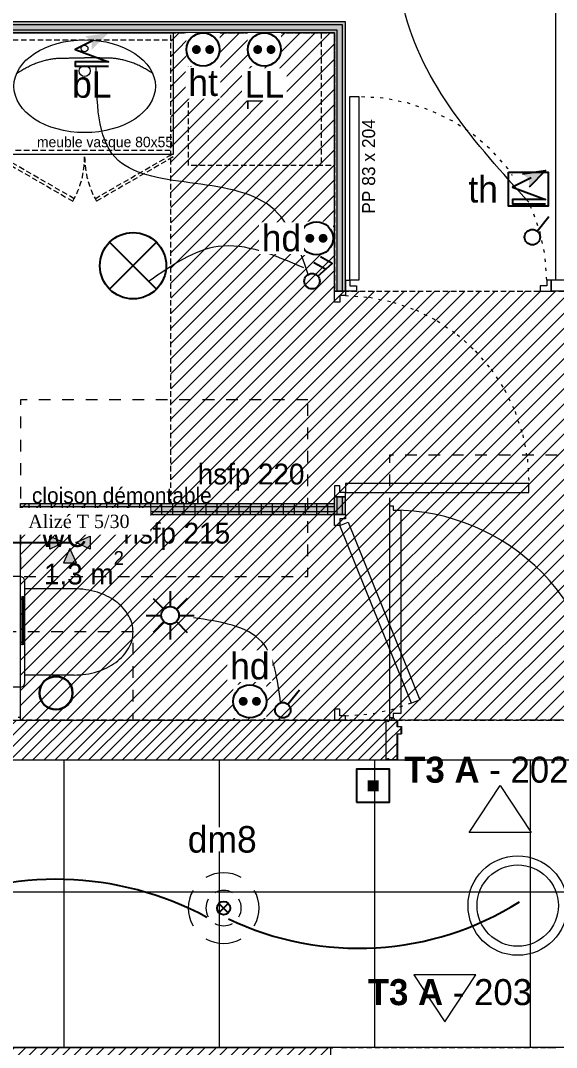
# Model space of a CAD drawing. Header units: centimetres. Extents: x 2738 to 7810, y 2495 to 5758.
# Drawn here: x 5291 to 5533.5, y 4152.4 to 4616.8 of the extents above; entities that cross this region are included whole.
import ezdxf

# ---------------------------------------------------------------- set-up
doc = ezdxf.new("R2010")
doc.units = ezdxf.units.CM
doc.header["$LTSCALE"] = 12.7
for name, pattern in [('Style de ligne -1', [0.83328, 0.41656, -0.41672]), ('Style de ligne -12', [0.328084, 0.109361, -0.218723]), ('Style de ligne -13', [0.295276, 0.19685, -0.098425]), ('Style de ligne -18', [0.328084, 0.109361, -0.218723]), ('VW-01', [0.83312, 0.41656, -0.41656])]:
    doc.linetypes.add(name, pattern=pattern)
for name, color, linetype, lineweight in [('B amÈnagement intÈrieur', 7, 'Continuous', 5), ('B aménagement intérieur', 7, 'Continuous', 5), ('B BATI-équipement-sanitaires', 7, 'Continuous', 5), ('B Faux plafonds', 7, 'Continuous', 5), ('B Faux plafonds-1', 7, 'Continuous', 5), ('B GÈnÈral', 7, 'Continuous', 5), ('B Général', 7, 'Continuous', 5), ('C ANNOTATIONS-prestations', 7, 'Continuous', 5), ('C ANNOTATIONS-prestations-1', 7, 'Continuous', 5), ('C ANNOTATIONS-texte', 7, 'Continuous', 5), ('C ANNOTATIONS-texte surfaces', 7, 'Continuous', 5), ('F REMPLISSAGE-vert clair', 7, 'Continuous', 13), ('F REMPLISSAGE-vert clair-1', 7, 'Continuous', 5), ('F REMPLISSAGE-vert foncÈ', 7, 'Continuous', 5), ('F REMPLISSAGE-vert foncé', 7, 'Continuous', 13), ('F REMPLISSAGE-vert hachurÈ', 7, 'Continuous', 5), ('F REMPLISSAGE-vert hachuré', 7, 'Continuous', 13), ('prlm-ELEC-CFA', 1, 'Continuous', 25), ('prlm-ELEC-CFO', 1, 'Continuous', 25)]:
    doc.layers.add(name, color=color, linetype=linetype, lineweight=lineweight)
doc.layers.add('prlm-VMC', color=93, linetype='Continuous')
doc.styles.add('Eurostile', font='')
doc.styles.add('Eurostile (bold)', font='')
doc.styles.add('prlm-elec-cfa', font='comic.ttf', dxfattribs={"height": 12})
doc.styles.add('prlm-elec-cfo', font='comic.ttf', dxfattribs={"height": 12})
doc.styles.add('prlm-vmc', font='pala.ttf', dxfattribs={"height": 14})
doc.styles.get('Eurostile').set_extended_font_data('Eurostile')
doc.styles.get('Eurostile (bold)').set_extended_font_data('Eurostile', bold=True)
pattern_1 = [(45, (0, 0), (2.4253472, -2.6458333), [])]
pattern_2 = [(90, (1e-16, -1.6667), (5, -5e-14), [])]

# ---------------------------------------------------------------- blocks, each defined once
blk = doc.blocks.new('G 100_80')
at = {"layer": 'B Général', "color": 7, "linetype": 'Continuous', "lineweight": 5}
for p, q in [((48.52, 43.75), (48.52, -43.75)), ((49.35, 10.75), (48.52, 10.75)), ((48.52, 9.75), (49.23, 9.75)), ((49.23, 9.75), (49.23, -9.75)), ((49.43, 9.75), (49.23, 9.75)), ((49.8, 10.75), (49.35, 10.75)), ((49.43, -9.75), (49.43, 9.75)), ((50, 10.55), (49.55, 10.55)), ((50, 10.55), (50, 7.06)), ((50.2, 7.65), (50, 7.65)), ((50, -5.76), (50, 5.76)), ((50, 5.74), (50.13, 5.74)), ((50.13, 1.42), (50.13, 5.74)), ((50.5, 7.35), (50.5, 7.35)), ((50.5, 7.35), (50.5, 1.42)), ((50.13, 1.42), (50, 1.42)), ((50, 1.31), (50.13, 1.31)), ((50.5, 1.42), (50.13, 1.42)), ((50.13, -5.74), (50.13, 1.31)), ((50.13, 1.31), (50.5, 1.31)), ((50.5, 1.31), (50.5, -7.35)), ((50, -5.74), (50.13, -5.74)), ((50, -7.04), (50, -10.55)), ((50.2, -7.65), (50, -7.65)), ((50.5, -7.35), (50.5, -7.35)), ((49.23, -9.75), (48.52, -9.75)), ((48.52, -10.75), (49.35, -10.75)), ((49.23, -9.75), (49.43, -9.75)), ((49.8, -10.75), (49.35, -10.75)), ((50, -10.55), (49.55, -10.55))]:
    blk.add_line(p, q, dxfattribs=at)
at = {"layer": 'B Général', "color": 7, "linetype": 'Continuous', "lineweight": 5, "flags": 128}
blk.add_lwpolyline([(9.5, -45), (9.5, 45), (48.52, 45), (48.52, -45)], close=True, dxfattribs=at)
for points in [[(49.23, 9.75, -0.052931), (49.24, 10.26, -0.052931), (49.35, 10.75)], [(49.8, 10.75, -0.198912), (49.94, 10.69, -0.198912), (50, 10.55)], [(50, 6.95, -0.015616), (50.09, 7.31, -0.015616), (50.2, 7.65)], [(50.13, 5.74, -0.052763), (50.23, 6.56, -0.052763), (50.5, 7.35)], [(50.2, 7.65, -0.198912), (50.41, 7.56, -0.198912), (50.5, 7.35)], [(50, -7.05), (50, -7.05, -0.000336), (50, -5.77), (50, -5.76)], [(50.2, -7.65, -0.015662), (50.09, -7.31, -0.015662), (50, -6.95)], [(50.5, -7.35, -0.052495), (50.23, -6.56, -0.052495), (50.13, -5.74)], [(50.5, -7.35, -0.198912), (50.41, -7.56, -0.198912), (50.2, -7.65)], [(49.35, -10.75, -0.057305), (49.23, -10.26, -0.057305), (49.23, -9.75)], [(50, -10.55, -0.198912), (49.94, -10.69, -0.198912), (49.8, -10.75)]]:
    blk.add_lwpolyline(points, format="xyb", dxfattribs=at)
blk.add_lwpolyline([(50, 5.76), (50, 7.07), (50, 7.07)], dxfattribs=at)
at = {"layer": 'B Général', "color": 7, "linetype": 'Continuous', "lineweight": 5}
for points, knots in [([(49.35, 10.75), (49.35, 10.75), (49.38, 10.75), (49.43, 10.74), (49.46, 10.72), (49.49, 10.7), (49.51, 10.67), (49.53, 10.65), (49.54, 10.62), (49.55, 10.58), (49.55, 10.55), (49.55, 10.55), (49.55, 10.55)], [0, 0, 0, 1, 2, 3, 4, 5, 6, 7, 8, 9, 9, 10, 10, 10]), ([(49.43, 9.75), (49.43, 10.04), (49.48, 10.41), (49.52, 10.52), (49.54, 10.55), (49.55, 10.55), (49.55, 10.55), (49.55, 10.55)], [0, 0, 0, 1, 2, 3, 4, 4, 5, 5, 5]), ([(49.55, -10.55), (49.55, -10.55), (49.55, -10.58), (49.54, -10.63), (49.52, -10.66), (49.5, -10.69), (49.48, -10.71), (49.45, -10.73), (49.42, -10.74), (49.38, -10.75), (49.36, -10.75), (49.35, -10.75), (49.35, -10.75)], [0, 0, 0, 1, 2, 3, 4, 5, 6, 7, 8, 9, 9, 10, 10, 10]), ([(49.55, -10.55), (49.52, -10.53), (49.48, -10.42), (49.42, -10.05), (49.43, -9.75), (49.43, -9.75), (49.43, -9.75)], [0, 0, 0, 1, 2, 3, 3, 4, 4, 4])]:
    blk.add_open_spline(points, degree=2, knots=knots, dxfattribs=at)
at = {"layer": 'C ANNOTATIONS-prestations'}
for p, q in [((48.52, 43.75), (47.42, 43.75)), ((48.52, -43.75), (47.42, -43.75))]:
    blk.add_line(p, q, dxfattribs=at)
blk = doc.blocks.new('xi.lumD')
at = {"layer": 'prlm-ELEC-CFO', "color": 0, "linetype": 'ByBlock', "lineweight": 13}
for radius in [22.49, 18.39]:
    blk.add_circle((0, 0), radius, dxfattribs=at)
blk = doc.blocks.new('xi.dm8')
at = {"layer": 'prlm-ELEC-CFO', "color": 0}
for points in [[(-2.12, 2.12), (2.12, -2.12)], [(2.12, 2.12), (-2.12, -2.12)]]:
    blk.add_lwpolyline(points, dxfattribs=at)
blk.add_circle((0, 0), 3, dxfattribs=at)
at = {"layer": 'prlm-ELEC-CFO', "color": 0, "lineweight": 13}
for radius, start, end in [(16, 60, 120), (16, 150, 210), (8, 60, 120), (16, 330, 30), (8, 150, 210), (8, 330, 30), (8, 240, 300), (16, 240, 300)]:
    blk.add_arc((0, 0), radius, start, end, dxfattribs=at)
blk = doc.blocks.new('xi.TH')
at = {"color": 0, "lineweight": 5}
blk.add_wipeout([(-7.5, -7.5), (7.5, -7.5), (7.5, 7.5), (-7.5, 7.5)], dxfattribs=at).dxf.layer = 'prlm-ELEC-CFA'
at = {"layer": 'prlm-ELEC-CFA', "lineweight": 5}
blk.add_hatch(color=0, dxfattribs=at).paths.add_polyline_path([(-3, 6), (-0.1, 3.7), (0, 0), (7.5, 7.5)])
at = {"layer": 'prlm-ELEC-CFA', "color": 0}
for points in [[(-3, 6), (7.5, 7.5), (0, 0)], [(0.95, 4.23), (-7.5, 0), (7.5, -5.5), (-7.5, -5.5), (-7.5, -7.5), (7.5, -7.5)]]:
    blk.add_lwpolyline(points, dxfattribs=at)
blk = doc.blocks.new('Lave Linge')
at = {"layer": 'B Général', "color": 7, "linetype": 'Style de ligne -13', "lineweight": 5, "flags": 128}
blk.add_lwpolyline([(-29.47, 30), (-29.47, 36), (30.53, 36), (30.53, 30)], dxfattribs=at)
blk.add_lwpolyline([(-29.47, 30), (30.53, 30), (30.53, -30), (-29.47, -30)], close=True, dxfattribs=at)
at = {"layer": 'B Général', "color": 7, "insert": (0, 0), "char_height": 7.059, "attachment_point": 5, "line_spacing_factor": 0.894142, "style": 'Eurostile'}
blk.add_mtext('LL', dxfattribs=at)
blk = doc.blocks.new('PP 80')
at = {"layer": 'B Général', "flags": 128}
blk.add_lwpolyline([(-43, 2.5), (-43, 85.5), (-39, 85.5), (-39, 2.5)], close=True, dxfattribs=at)
at = {"layer": 'B Général', "linetype": 'Style de ligne -18', "lineweight": 5, "flags": 128}
blk.add_lwpolyline([(46, 2.5), (45.27, 13.33), (43.1, 23.98), (39.53, 34.26), (34.61, 44), (28.44, 53.03), (21.1, 61.19), (12.74, 68.35), (3.5, 74.38), (-6.47, 79.18), (-17, 82.67), (-27.91, 84.79), (-39, 85.5)], dxfattribs=at)
at = {"layer": 'B Général', "color": 7, "linetype": 'Continuous', "lineweight": 5, "flags": 128}
for points in [[(-45, 2.5), (-43, 2.5), (-43, 0), (-40, 0), (-40, -2.5), (-45, -2.5)], [(48, 2.5), (46, 2.5), (46, 0), (43, 0), (43, -2.5), (48, -2.5), (48, -2.5), (48, -2.5), (48, 1.79), (48, 1.79)]]:
    blk.add_lwpolyline(points, close=True, dxfattribs=at)
at = {"layer": 'C ANNOTATIONS-prestations', "insert": (-37.5, 32.5), "char_height": 5.8825, "attachment_point": 1, "rotation": 90, "line_spacing_factor": 0.894142, "style": 'Eurostile'}
blk.add_mtext('PP 83 x 204', dxfattribs=at)
blk = doc.blocks.new('Groupe-2-1')
at = {"layer": 'B Général', "color": 7, "linetype": 'Continuous', "lineweight": 5}
for centre, major_axis, ratio in [((0, -24.07), (32, 0), 0.65625), ((0, -6.97), (1.5, 0), 1), ((0, -17.15), (2.5, 0), 1)]:
    blk.add_ellipse(centre, major_axis=major_axis, ratio=ratio, dxfattribs=at)
for points in [[(-30.82, -18.37), (-20.7, -11.37), (-9.74, -11.32), (-4.71, -11.3), (0, -11.3)], [(30.82, -18.37), (20.7, -11.37), (9.74, -11.32), (4.71, -11.3), (0, -11.3)]]:
    blk.add_open_spline(points, degree=2, knots=[0, 0, 0, 1, 1, 2, 2, 2], dxfattribs=at)
blk.add_open_spline([(-30.45, -17.59), (-30.5, -17.61), (-30.55, -17.64)], degree=2, dxfattribs=at)
blk = doc.blocks.new('meuble vasque 80x60')
at = {"layer": 'B BATI-équipement-sanitaires', "color": 7, "linetype": 'Style de ligne -13', "lineweight": 5, "flags": 128}
for points in [[(-40, -3.07), (40, -3.07), (40, -53.07), (-40, -53.07)], [(-40, -56.07), (-5.36, -76.07), (-4.71, -74.94), (-39.35, -54.94)], [(40, -56.07), (5.36, -76.07), (4.71, -74.94), (39.35, -54.94)]]:
    blk.add_lwpolyline(points, close=True, dxfattribs=at)
at = {"layer": 'B BATI-équipement-sanitaires', "color": 7, "linetype": 'Style de ligne -13', "lineweight": 5}
for centre, start, end in [((-40, -56.07), 330, 0), ((40, -56.07), 180, 210)]:
    blk.add_arc(centre, 40, start, end, dxfattribs=at)
at = {"layer": 'B Général', "lineweight": 5, "flags": 128}
blk.add_lwpolyline([(-40, 0), (40, 0), (40, -55), (-40, -55)], close=True, dxfattribs=at)
at = {"layer": 'B Général', "color": 7}
blk.add_blockref('Groupe-2-1', (0, 0), dxfattribs=at)
at = {"layer": 'C ANNOTATIONS-prestations', "insert": (40, -53.07), "char_height": 4.706, "width": 80, "attachment_point": 9, "line_spacing_factor": 0.894142, "style": 'Eurostile'}
blk.add_mtext('meuble vasque 80x55', dxfattribs=at)
blk = doc.blocks.new('200_wc-2')
at = {"layer": 'B Général', "color": 7, "linetype": 'Continuous', "lineweight": 5}
for p, q in [((-25, -20.1), (-25, 0)), ((-24.9, 0.1), (24.9, 0.1)), ((25, -20.1), (25, 0)), ((-19.5, -44.2), (-19.5, -21.9)), ((19.5, -44.2), (19.5, -21.9))]:
    blk.add_line(p, q, dxfattribs=at)
at = {"layer": 'B Général', "color": 7, "linetype": 'Continuous', "lineweight": 5, "flags": 128}
blk.add_lwpolyline([(-25, -20.1), (-24.9, -20.6), (-24.75, -20.9), (-24.55, -21.2), (-24.3, -21.45), (-23.9, -21.7), (-23.4, -21.85), (-23.15, -21.9), (23.25, -21.9), (23.55, -21.85), (23.9, -21.7), (24.2, -21.5), (24.45, -21.3), (24.65, -21.05), (24.8, -20.75), (24.9, -20.5), (24.95, -20.3), (25, -20.1)], dxfattribs=at)
for points in [[(-19.5, -44.2), (-19.5, -44.2, 0.036537), (-19.11, -49.53, 0.035337), (-17.94, -54.75), (-17.94, -54.75, 0.041299), (-16.22, -59.09), (-16.22, -59.09), (-16.22, -59.1, 0.041783), (-13.79, -63.08, 0.053503), (-10.77, -66.4), (-10.77, -66.4, 0.054816), (-7.12, -69.02), (-7.12, -69.02, 0.063755), (-3.68, -70.42), (-3.68, -70.42, 0.064897), (0, -70.9)], [(0, -70.9, 0.064897), (3.68, -70.42), (3.68, -70.42, 0.063726), (7.12, -69.02), (7.12, -69.02, 0.054816), (10.77, -66.4), (10.77, -66.4, 0.053503), (13.79, -63.08, 0.041783), (16.22, -59.1), (16.22, -59.09), (16.22, -59.09, 0.041299), (17.94, -54.75), (17.94, -54.75, 0.035337), (19.11, -49.53, 0.036556), (19.5, -44.2)]]:
    blk.add_lwpolyline(points, format="xyb", dxfattribs=at)
at = {"layer": 'B Général', "color": 7, "linetype": 'Continuous', "lineweight": 5}
for centre, start, end in [((-24.9, 0), 90, 180), ((24.9, 0), 0, 90)]:
    blk.add_arc(centre, 0.1, start, end, dxfattribs=at)
blk = doc.blocks.new('Groupe-5-1')
at = {"layer": 'B Général', "color": 154, "linetype": 'Style de ligne -1', "true_color": 0x0053a6, "flags": 128}
blk.add_lwpolyline([(-35.4, 7.6), (35.6, 7.6), (35.6, -32.4), (-35.4, -32.4)], close=True, dxfattribs=at)
at = {"layer": 'B Général', "xscale": -1, "rotation": 270}
blk.add_blockref('200_wc-2', (35.5, 7.5), dxfattribs=at)
blk = doc.blocks.new('WC-plan-PMR')
at = {"layer": 'B Général', "color": 154, "linetype": 'Style de ligne -1', "true_color": 0x0053a6, "flags": 128}
blk.add_lwpolyline([(-114.5, 112.5), (15.5, 112.5), (15.5, 32.5), (-114.5, 32.5)], close=True, dxfattribs=at)
at = {"layer": 'B Général', "color": 7}
blk.add_blockref('Groupe-5-1', (0, 0), dxfattribs=at)
blk = doc.blocks.new('xi.SA')
at = {"layer": 'prlm-ELEC-CFO', "color": 0}
blk.add_lwpolyline([(0.2, -1.28), (5.5, 5.28)], dxfattribs=at)
blk.add_circle((-2, -4), 3.5, dxfattribs=at)
blk = doc.blocks.new('xi.SPOT')
at = {"color": 0, "lineweight": 5}
blk.add_wipeout([(-4, 0), (-2.83, -2.83), (0, -4), (2.83, -2.83), (4, 0), (2.83, 2.83), (0, 4), (-2.83, 2.83)], dxfattribs=at).dxf.layer = 'prlm-ELEC-CFO'
at = {"layer": 'prlm-ELEC-CFO', "color": 0, "linetype": 'ByBlock', "lineweight": -2, "flags": 128}
for points in [[(0, 10.88), (0, 4)], [(-7.69, 7.69), (-2.83, 2.83)], [(7.69, 7.69), (2.83, 2.83)], [(-10.88, 0), (-4, 0)], [(4, 0), (10.88, 0)], [(-2.83, -2.83), (-7.69, -7.69)], [(0, -4), (0, -10.88)], [(2.83, -2.83), (7.69, -7.69)]]:
    blk.add_lwpolyline(points, dxfattribs=at)
at = {"layer": 'prlm-ELEC-CFO', "color": 0, "linetype": 'ByBlock', "lineweight": -2}
blk.add_circle((0, 0), 4, dxfattribs=at)
blk = doc.blocks.new('xi.BSO')
at = {"layer": 'prlm-ELEC-CFO', "lineweight": 5}
blk.add_hatch(color=0, dxfattribs=at).paths.add_polyline_path([(-2.5, -2.5), (2.5, -2.5), (2.5, 2.5), (-2.5, 2.5)])
at = {"layer": 'prlm-ELEC-CFO', "color": 0, "flags": 128}
blk.add_lwpolyline([(-7.5, -7.5), (7.5, -7.5), (7.5, 7.5), (-7.5, 7.5)], close=True, dxfattribs=at)
blk = doc.blocks.new('xi.BL')
at = {"color": 0, "lineweight": 5}
blk.add_wipeout([(-7.5, -7.5), (7.5, -7.5), (7.5, 7.5), (-7.5, 7.5)], dxfattribs=at).dxf.layer = 'prlm-ELEC-CFO'
at = {"layer": 'prlm-ELEC-CFO', "lineweight": 5}
blk.add_hatch(color=0, dxfattribs=at).paths.add_polyline_path([(-3, 6), (-0.1, 3.7), (0, 0), (7.5, 7.5)])
at = {"layer": 'prlm-ELEC-CFO', "color": 0}
blk.add_lwpolyline([(0.95, 4.23), (-7.5, 0), (7.5, -5.5), (-7.5, -5.5), (-7.5, -7.5), (7.5, -7.5)], dxfattribs=at)
blk = doc.blocks.new('xi.DA')
at = {"layer": 'prlm-ELEC-CFO', "color": 0}
for points in [[(0.61, -1.67), (7.04, 4.05), (1.81, 7.01)], [(4.05, 1.39), (-1.17, 4.34)]]:
    blk.add_lwpolyline(points, dxfattribs=at)
blk.add_circle((-2, -4), 3.5, dxfattribs=at)
blk = doc.blocks.new('xi.PCHD')
at = {"color": 0, "lineweight": 5}
blk.add_wipeout([(-7.5, -7.5), (7.5, -7.5), (7.5, 7.5), (-7.5, 7.5)], dxfattribs=at).dxf.layer = 'prlm-ELEC-CFO'
at = {"layer": 'prlm-ELEC-CFO', "color": 0, "linetype": 'ByBlock', "lineweight": 5, "const_width": 2}
for points in [[(-4, 0, 1), (-2, 0, 1)], [(2, 0, 1), (4, 0, 1)]]:
    blk.add_lwpolyline(points, format="xyb", close=True, dxfattribs=at)
at = {"layer": 'prlm-ELEC-CFO', "color": 0, "linetype": 'ByBlock', "lineweight": -2}
blk.add_circle((0, 0), 7.5, dxfattribs=at)
blk = doc.blocks.new('xi.PCHT')
at = {"color": 0, "lineweight": 5}
blk.add_wipeout([(-7.5, -7.5), (7.5, -7.5), (7.5, 7.5), (-7.5, 7.5)], dxfattribs=at).dxf.layer = 'prlm-ELEC-CFO'
at = {"layer": 'prlm-ELEC-CFO', "color": 0, "linetype": 'ByBlock', "lineweight": 5, "const_width": 2}
for points in [[(-4, 0, 1), (-2, 0, 1)], [(2, 0, 1), (4, 0, 1)]]:
    blk.add_lwpolyline(points, format="xyb", close=True, dxfattribs=at)
at = {"layer": 'prlm-ELEC-CFO', "color": 0, "linetype": 'ByBlock', "lineweight": -2}
blk.add_circle((0, 0), 7.5, dxfattribs=at)
blk = doc.blocks.new('xi.LL')
at = {"color": 0, "lineweight": 5}
blk.add_wipeout([(-7.5, -7.5), (7.5, -7.5), (7.5, 7.5), (-7.5, 7.5)], dxfattribs=at).dxf.layer = 'prlm-ELEC-CFO'
at = {"layer": 'prlm-ELEC-CFO', "color": 0, "linetype": 'ByBlock', "lineweight": 5, "const_width": 2}
for points in [[(-4, 0, 1), (-2, 0, 1)], [(2, 0, 1), (4, 0, 1)]]:
    blk.add_lwpolyline(points, format="xyb", close=True, dxfattribs=at)
at = {"layer": 'prlm-ELEC-CFO', "color": 0, "linetype": 'ByBlock', "lineweight": -2}
blk.add_circle((0, 0), 7.5, dxfattribs=at)
blk = doc.blocks.new('xi.PTCE')
at = {"layer": 'prlm-ELEC-CFO', "color": 0}
for points in [[(-10.61, 10.61), (10.61, -10.61)], [(10.61, 10.61), (-10.61, -10.61)]]:
    blk.add_lwpolyline(points, dxfattribs=at)
at = {"layer": 'prlm-ELEC-CFO', "color": 0, "linetype": 'ByBlock'}
blk.add_circle((0, 0), 15, dxfattribs=at)
blk = doc.blocks.new('xi.bep')
at = {"layer": 'prlm-VMC', "linetype": 'ByBlock', "lineweight": 5}
h = blk.add_hatch(color=0, dxfattribs=at)
h.paths.add_polyline_path([(0, 2.74), (2.92, 9.1), (-2.92, 9.1)])
h.paths.add_polyline_path([(9.1, -2.92), (9.1, 2.92), (2.74, 0)])
h.paths.add_polyline_path([(2.92, -9.1), (0, -2.74), (-2.92, -9.1)])
h.paths.add_polyline_path([(-9.1, -2.92), (-2.74, 0), (-9.1, 2.92)])
at = {"layer": 'prlm-VMC', "color": 0, "linetype": 'ByBlock', "lineweight": 5, "flags": 128}
for points in [[(2.92, 9.1), (-2.92, 9.1), (0, 2.74)], [(-9.1, -2.92), (-9.1, 2.92), (-2.74, 0)], [(9.1, 2.92), (9.1, -2.92), (2.74, 0)], [(-2.92, -9.1), (2.92, -9.1), (0, -2.74)]]:
    blk.add_lwpolyline(points, close=True, dxfattribs=at)

msp = doc.modelspace()

# ---------------------------------------------------------------- hatches: boundary and pattern name
at = {"layer": 'B GÈnÈral', "linetype": 'Continuous', "lineweight": 5}
h = msp.add_hatch(dxfattribs=at)
h.set_pattern_fill('50_BETON', style=0, pattern_type=2)
h.set_pattern_definition(pattern_1)
h.paths.add_polyline_path([(5150.04, 4300.39), (5150.04, 4282.39), (5456.45, 4282.39), (5456.45, 4300.39)])
h = msp.add_hatch(dxfattribs=at)
h.set_pattern_fill('50_BETON', style=0, pattern_type=2)
h.set_pattern_definition(pattern_1)
edge = h.paths.add_edge_path()
edge.add_line((5456.45, 4282.44), (5457.12, 4283.02))
edge.add_line((5457.12, 4283.02), (5457.13, 4283.02))
edge.add_arc((5457.26, 4282.87), 0.2, 48.9909, 131.0091, ccw=False)
edge.add_line((5457.39, 4283.02), (5457.4, 4283.02))
edge.add_line((5457.4, 4283.02), (5457.95, 4282.53))
edge.add_line((5457.95, 4282.53), (5457.95, 4282.53))
edge.add_arc((5457.99, 4282.57), 0.05, 228.9909, 270)
edge.add_line((5457.99, 4282.52), (5457.99, 4282.52))
edge.add_line((5457.99, 4282.52), (5461.35, 4282.52))
edge.add_line((5461.35, 4282.52), (5461.36, 4282.52))
edge.add_arc((5461.36, 4282.56), 0.0435, 270, 360)
edge.add_line((5461.4, 4282.56), (5461.4, 4294.08))
edge.add_arc((5461.57, 4294.08), 0.174, 90, 180, ccw=False)
edge.add_line((5461.57, 4294.26), (5461.6, 4294.26))
edge.add_line((5461.6, 4294.26), (5463.15, 4294.26))
edge.add_line((5463.15, 4294.26), (5463.16, 4294.26))
edge.add_arc((5463.16, 4294.3), 0.0435, 270, 360)
edge.add_line((5463.2, 4294.3), (5463.2, 4297.35))
edge.add_arc((5463.16, 4297.35), 0.0435, 0, 90)
edge.add_line((5463.16, 4297.39), (5463.15, 4297.39))
edge.add_line((5463.15, 4297.39), (5461.6, 4297.39))
edge.add_line((5461.6, 4297.39), (5461.57, 4297.39))
edge.add_arc((5461.57, 4297.56), 0.174, 180, 270, ccw=False)
edge.add_line((5461.4, 4297.56), (5461.4, 4300.21))
edge.add_arc((5461.36, 4300.21), 0.0435, 0, 90)
edge.add_line((5461.36, 4300.26), (5461.35, 4300.26))
edge.add_line((5461.35, 4300.26), (5457.99, 4300.26))
edge.add_line((5457.99, 4300.26), (5457.99, 4300.26))
edge.add_arc((5457.99, 4300.21), 0.05, 90, 131.0091)
edge.add_line((5457.95, 4300.25), (5457.95, 4300.25))
edge.add_line((5457.95, 4300.25), (5457.4, 4299.76))
edge.add_line((5457.4, 4299.76), (5457.39, 4299.75))
edge.add_arc((5457.26, 4299.9), 0.2, 233.0967, 311.0091, ccw=False)
edge.add_line((5457.14, 4299.74), (5457.13, 4299.75))
edge.add_line((5457.13, 4299.75), (5456.62, 4300.2))
edge.add_line((5456.62, 4300.2), (5456.61, 4300.2))
edge.add_line((5456.61, 4300.2), (5456.45, 4300.34))
edge.add_line((5456.45, 4300.34), (5456.45, 4282.44))
h = msp.add_hatch(dxfattribs=at)
h.set_pattern_fill('50_BETON', style=0, pattern_type=2)
h.set_pattern_definition(pattern_1)
h.paths.add_polyline_path([(5431.35, 4152.39), (4337.44, 4152.39), (4355.44, 4134.39), (5431.35, 4134.39)])
at = {"layer": 'F REMPLISSAGE-vert hachurÈ', "linetype": 'Continuous', "lineweight": 0, "true_color": 0x99aa00}
for points in [[(5291.04, 4398.39), (5291.04, 4397.09), (5433.04, 4397.09), (5433.04, 4398.39)], [(5291.04, 4397.09), (5291.04, 4394.69), (5433.04, 4394.69), (5433.04, 4397.09)], [(5291.04, 4394.69), (5291.04, 4393.39), (5433.04, 4393.39), (5433.04, 4394.69)]]:
    msp.add_hatch(color=54, dxfattribs=at).paths.add_polyline_path(points)
at = {"layer": 'F REMPLISSAGE-vert hachurÈ', "linetype": 'Continuous', "lineweight": 5, "true_color": 0x004400}
h = msp.add_hatch(dxfattribs=at)
h.set_pattern_fill('90-0_5 HYDROFUGE_0_5', color=98, style=0, pattern_type=2)
h.set_pattern_definition(pattern_2)
h.paths.add_polyline_path([(5291.04, 4398.39), (5291.04, 4397.09), (5433.04, 4397.09), (5433.04, 4398.39)])
h = msp.add_hatch(dxfattribs=at)
h.set_pattern_fill('90-0_5 HYDROFUGE_0_5', color=98, style=0, pattern_type=2)
h.set_pattern_definition(pattern_2)
h.paths.add_polyline_path([(5291.04, 4397.09), (5291.04, 4394.69), (5433.04, 4394.69), (5433.04, 4397.09)])
h = msp.add_hatch(dxfattribs=at)
h.set_pattern_fill('90-0_5 HYDROFUGE_0_5', color=98, style=0, pattern_type=2)
h.set_pattern_definition(pattern_2)
h.paths.add_polyline_path([(5291.04, 4394.69), (5291.04, 4393.39), (5433.04, 4393.39), (5433.04, 4394.69)])

# ---------------------------------------------------------------- linework, layer by layer
at = {"layer": 'B aménagement intérieur', "color": 7, "linetype": 'Continuous', "lineweight": 13}
msp.add_line((5533.04, 4883.39), (5533.04, 4499.39), dxfattribs=at)
at = {"layer": 'B aménagement intérieur', "color": 7, "linetype": 'Continuous', "lineweight": 5}
msp.add_line((5533.04, 4883.39), (5533.04, 4499.39), dxfattribs=at)
at = {"layer": 'B aménagement intérieur', "color": 98, "linetype": 'Continuous', "lineweight": 13, "true_color": 0x004400}
for p, q in [((5438.04, 4616.17), (5203.04, 4616.17)), ((5291.04, 4398.39), (5433.04, 4398.39)), ((5291.04, 4393.39), (5291.04, 4398.39)), ((5433.04, 4393.39), (5433.04, 4398.39)), ((5291.04, 4393.39), (5433.04, 4393.39))]:
    msp.add_line(p, q, dxfattribs=at)
at = {"layer": 'B aménagement intérieur', "color": 154, "linetype": 'VW-01', "lineweight": 5, "true_color": 0x0053a6, "flags": 128}
msp.add_lwpolyline([(5458.04, 4300.39), (5458.04, 4420.39), (5678.04, 4420.39), (5678.04, 4300.39)], close=True, dxfattribs=at)
at = {"layer": 'B GÈnÈral', "color": 9, "linetype": 'Continuous', "true_color": 0xc0dcc0}
for points in [[(5438.04, 4494.39), (5433.04, 4494.39), (5438.04, 4616.17), (5433.04, 4611.17)], [(5438.04, 4393.39), (5433.04, 4393.39), (5438.04, 4401.39), (5433.04, 4401.39)], [(5438.04, 4300.39), (5433.04, 4300.39), (5438.04, 4300.39), (5433.04, 4300.39)]]:
    msp.add_solid(points, dxfattribs=at)
at = {"layer": 'B Général', "color": 98, "linetype": 'Continuous', "lineweight": 13, "true_color": 0x004400}
for p, q in [((5438.04, 4494.39), (5438.04, 4616.17)), ((5433.04, 4494.39), (5433.04, 4611.17)), ((5438.04, 4494.39), (5433.04, 4494.39)), ((5438.04, 4401.39), (5433.04, 4401.39)), ((5433.04, 4393.39), (5433.04, 4401.39)), ((5438.04, 4393.39), (5438.04, 4401.39)), ((5438.04, 4393.39), (5433.04, 4393.39)), ((5438.04, 4300.39), (5433.04, 4300.39))]:
    msp.add_line(p, q, dxfattribs=at)
at = {"layer": 'B Général', "color": 7, "linetype": 'Continuous', "lineweight": 5}
for p, q in [((5438.04, 4499.39), (5438.04, 4494.39)), ((5531.04, 4499.39), (5531.04, 4494.39)), ((5533.04, 4499.39), (5531.04, 4499.39)), ((5549.76, 4494.39), (5531.04, 4494.39)), ((5435.54, 4406.39), (5433.04, 4406.39)), ((5433.04, 4406.39), (5433.04, 4401.39)), ((5435.54, 4403.39), (5435.54, 4406.39)), ((5438.04, 4403.39), (5435.54, 4403.39)), ((5438.04, 4401.39), (5438.04, 4403.39)), ((5433.04, 4401.39), (5438.04, 4401.39)), ((5458.05, 4301.39), (5458.04, 4397.39)), ((5458.04, 4397.39), (5459.54, 4397.39)), ((5459.54, 4397.39), (5459.54, 4395.39)), ((5459.54, 4395.39), (5463.04, 4395.39)), ((5463.04, 4395.39), (5463.05, 4303.39)), ((5459.55, 4301.39), (5458.05, 4301.39)), ((5463.05, 4303.39), (5459.55, 4303.39)), ((5459.55, 4303.39), (5459.55, 4301.39)), ((5150.04, 4300.39), (5456.45, 4300.39)), ((5456.45, 4282.39), (5456.45, 4300.39)), ((5150.04, 4282.39), (5456.45, 4282.39)), ((4337.44, 4152.39), (5431.35, 4152.39)), ((5431.35, 4134.39), (5431.35, 4152.39))]:
    msp.add_line(p, q, dxfattribs=at)
at = {"layer": 'B Général', "color": 7, "linetype": 'Continuous', "lineweight": 13}
for p, q in [((5549.76, 4499.39), (5531.04, 4499.39)), ((5549.76, 4494.39), (5531.04, 4494.39))]:
    msp.add_line(p, q, dxfattribs=at)
at = {"layer": 'B Général', "linetype": 'Style de ligne -18', "lineweight": 5}
for p, q in [((5438.04, 4492.39), (5448.87, 4491.66)), ((5448.87, 4491.66), (5459.52, 4489.49)), ((5459.52, 4489.49), (5469.8, 4485.92)), ((5469.8, 4485.92), (5479.54, 4481)), ((5479.54, 4481), (5488.57, 4474.82)), ((5488.57, 4474.82), (5496.73, 4467.49)), ((5496.73, 4467.49), (5503.89, 4459.13)), ((5503.89, 4459.13), (5509.92, 4449.89)), ((5509.92, 4449.89), (5514.72, 4439.92)), ((5514.72, 4439.92), (5518.21, 4429.39)), ((5518.21, 4429.39), (5520.33, 4418.48)), ((5520.33, 4418.48), (5521.04, 4407.39))]:
    msp.add_line(p, q, dxfattribs=at)
at = {"layer": 'B Général'}
for p, q in [((5521.04, 4407.39), (5438.04, 4407.39)), ((5438.04, 4407.39), (5438.04, 4403.39)), ((5438.04, 4403.39), (5521.04, 4403.39)), ((5521.04, 4403.39), (5521.04, 4407.39))]:
    msp.add_line(p, q, dxfattribs=at)
at = {"layer": 'B Général', "color": 7, "linetype": 'Continuous', "lineweight": 18}
for p, q in [((5150.04, 4300.39), (5456.45, 4300.39)), ((5150.04, 4282.39), (5456.45, 4282.39)), ((4337.44, 4152.39), (5431.35, 4152.39))]:
    msp.add_line(p, q, dxfattribs=at)
at = {"layer": 'B Général', "linetype": 'Style de ligne -13', "lineweight": 5}
for p, q in [((5461.35, 4300.39), (5554.75, 4300.39)), ((5461.35, 4282.39), (5554.75, 4282.39)), ((5436.25, 4152.39), (5529.65, 4152.39))]:
    msp.add_line(p, q, dxfattribs=at)
at = {"layer": 'B Général', "color": 49, "linetype": 'Continuous', "lineweight": 5}
for p, q in [((5494.05, 4249.54), (5508.05, 4270.89)), ((5508.05, 4270.89), (5522.05, 4249.54)), ((5522.05, 4249.54), (5494.05, 4249.54))]:
    msp.add_line(p, q, dxfattribs=at)
at = {"layer": 'B Général', "color": 7, "linetype": 'Continuous', "lineweight": 5, "flags": 128}
for points in [[(5438.04, 4494.39), (5438.04, 4492.39), (5435.54, 4492.39), (5435.54, 4489.39), (5433.04, 4489.39), (5433.04, 4494.39), (5433.04, 4494.39), (5433.04, 4494.39), (5437.32, 4494.39), (5437.32, 4494.39)], [(5438.04, 4393.39), (5438.04, 4391.39), (5435.54, 4391.39), (5435.54, 4388.39), (5433.04, 4388.39), (5433.04, 4393.39)], [(5438.04, 4300.39), (5438.04, 4302.39), (5435.54, 4302.39), (5435.54, 4305.39), (5433.04, 4305.39), (5433.04, 4300.39), (5433.04, 4300.39), (5433.04, 4300.39), (5437.32, 4300.39), (5437.32, 4300.39)]]:
    msp.add_lwpolyline(points, close=True, dxfattribs=at)
at = {"layer": 'B Général', "flags": 128}
msp.add_lwpolyline([(5439.25, 4389.89), (5471.66, 4309.61), (5467.95, 4308.11), (5435.54, 4388.39)], close=True, dxfattribs=at)
at = {"layer": 'B Général', "linetype": 'Style de ligne -12', "lineweight": 5, "flags": 128}
msp.add_lwpolyline([(5438.04, 4302.39), (5448.87, 4303.12), (5459.52, 4305.29), (5467.91, 4308.2)], dxfattribs=at)
at = {"layer": 'B Général', "linetype": 'Continuous', "lineweight": 5, "flags": 128}
msp.add_lwpolyline([(5461.55, 4300.21), (5461.55, 4297.56, 0.414214), (5461.59, 4297.52), (5461.6, 4297.52), (5463.15, 4297.52), (5463.18, 4297.52, -0.414214), (5463.35, 4297.35), (5463.35, 4294.3, -0.414214), (5463.18, 4294.13), (5463.15, 4294.13), (5461.6, 4294.13), (5461.59, 4294.13, 0.414214), (5461.55, 4294.08), (5461.55, 4282.56, -0.414214), (5461.38, 4282.39), (5461.35, 4282.39), (5457.99, 4282.39), (5457.98, 4282.39, -0.18087), (5457.85, 4282.44), (5457.85, 4282.44), (5457.29, 4282.92), (5457.29, 4282.93, 0.373975), (5457.22, 4282.93), (5457.22, 4282.92), (5456.56, 4282.35), (5456.45, 4282.44), (5457.12, 4283.02), (5457.13, 4283.02, -0.373975), (5457.39, 4283.02), (5457.4, 4283.02), (5457.95, 4282.53), (5457.95, 4282.53, 0.18087), (5457.99, 4282.52), (5457.99, 4282.52), (5461.35, 4282.52), (5461.36, 4282.52, 0.414214), (5461.4, 4282.56), (5461.4, 4294.08, -0.414214), (5461.57, 4294.26), (5461.6, 4294.26), (5463.15, 4294.26), (5463.16, 4294.26, 0.414214), (5463.2, 4294.3), (5463.2, 4297.35, 0.414214), (5463.16, 4297.39), (5463.15, 4297.39), (5461.6, 4297.39), (5461.57, 4297.39, -0.414214), (5461.4, 4297.56), (5461.4, 4300.21, 0.414214), (5461.36, 4300.26), (5461.35, 4300.26), (5457.99, 4300.26), (5457.99, 4300.26, 0.18087), (5457.95, 4300.25), (5457.95, 4300.25), (5457.4, 4299.76), (5457.39, 4299.75, -0.353689), (5457.14, 4299.74), (5457.13, 4299.75), (5456.62, 4300.2), (5456.61, 4300.2), (5456.45, 4300.34), (5456.56, 4300.43), (5457.17, 4299.9, 0.385556), (5457.28, 4299.85), (5457.29, 4299.85), (5457.85, 4300.34), (5457.85, 4300.34, -0.18087), (5457.98, 4300.39), (5457.99, 4300.39), (5461.35, 4300.39), (5461.38, 4300.39, -0.414214)], format="xyb", close=True, dxfattribs=at)
at = {"layer": 'B Général', "color": 250, "linetype": 'Continuous', "lineweight": 5, "true_color": 0x444444, "flags": 128}
msp.add_lwpolyline([(5482.95, 4163.89), (5496.95, 4185.24), (5468.95, 4185.24)], close=True, dxfattribs=at)
at = {"layer": 'B Général', "linetype": 'Continuous', "lineweight": 5, "flags": 128}
msp.add_lwpolyline([(5432.12, 4151.85), (5431.46, 4152.43), (5431.35, 4152.34)], dxfattribs=at)
for points in [[(5436.45, 4152.21, 0.414214), (5436.28, 4152.39), (5436.25, 4152.39), (5432.89, 4152.39), (5432.88, 4152.39, 0.18087), (5432.75, 4152.34)], [(5529.45, 4152.21, -0.414214), (5529.62, 4152.39), (5529.65, 4152.39), (5533.01, 4152.39), (5533.02, 4152.39, -0.18087), (5533.15, 4152.34)]]:
    msp.add_lwpolyline(points, format="xyb", dxfattribs=at)
at = {"layer": 'B Général', "linetype": 'Continuous', "lineweight": 5}
msp.add_circle((5459.55, 4300.89), 0.5, dxfattribs=at)
at = {"layer": 'B Général', "color": 7, "linetype": 'Continuous', "lineweight": 5}
msp.add_arc((5459.55, 4300.89), 94.5, 358.7677, 90, dxfattribs=at)
at = {"layer": 'F REMPLISSAGE-vert clair'}
for p, q in [((5436.74, 4614.87), (5203.04, 4614.87)), ((5434.34, 4494.39), (5434.34, 4612.47)), ((5436.74, 4494.39), (5436.74, 4614.87)), ((5434.34, 4393.39), (5434.34, 4401.39)), ((5436.74, 4393.39), (5436.74, 4401.39))]:
    msp.add_line(p, q, dxfattribs=at)
at = {"layer": 'F REMPLISSAGE-vert clair-1', "color": 9, "linetype": 'Continuous', "true_color": 0xc0dcc0}
for points in [[(5434.34, 4494.39), (5436.74, 4494.39), (5434.34, 4612.47), (5436.74, 4614.87)], [(5434.34, 4393.39), (5436.74, 4393.39), (5434.34, 4401.39), (5436.74, 4401.39)], [(5434.34, 4300.39), (5436.74, 4300.39), (5434.34, 4300.39), (5436.74, 4300.39)]]:
    msp.add_solid(points, dxfattribs=at)
at = {"layer": 'F REMPLISSAGE-vert foncÈ', "color": 54, "linetype": 'Continuous', "true_color": 0x99aa00}
for points in [[(5436.74, 4614.87), (5438.04, 4616.17), (5203.04, 4614.87), (5203.04, 4616.17)], [(5433.04, 4494.39), (5434.34, 4494.39), (5433.04, 4611.17), (5434.34, 4612.47)], [(5436.74, 4494.39), (5438.04, 4494.39), (5436.74, 4614.87), (5438.04, 4616.17)], [(5433.04, 4393.39), (5434.34, 4393.39), (5433.04, 4401.39), (5434.34, 4401.39)], [(5436.74, 4393.39), (5438.04, 4393.39), (5436.74, 4401.39), (5438.04, 4401.39)], [(5433.04, 4300.39), (5434.34, 4300.39), (5433.04, 4300.39), (5434.34, 4300.39)], [(5436.74, 4300.39), (5438.04, 4300.39), (5436.74, 4300.39), (5438.04, 4300.39)]]:
    msp.add_solid(points, dxfattribs=at)
at = {"layer": 'F REMPLISSAGE-vert foncé', "color": 98, "linetype": 'Continuous', "lineweight": 13, "true_color": 0x004400}
for p, q in [((5438.04, 4616.17), (5203.04, 4616.17)), ((5438.04, 4494.39), (5438.04, 4616.17)), ((5433.04, 4494.39), (5433.04, 4611.17)), ((5433.04, 4393.39), (5433.04, 4401.39)), ((5438.04, 4393.39), (5438.04, 4401.39))]:
    msp.add_line(p, q, dxfattribs=at)
at = {"layer": 'F REMPLISSAGE-vert foncé'}
for p, q in [((5436.74, 4614.87), (5203.04, 4614.87)), ((5434.34, 4494.39), (5434.34, 4612.47)), ((5436.74, 4494.39), (5436.74, 4614.87)), ((5434.34, 4393.39), (5434.34, 4401.39)), ((5436.74, 4393.39), (5436.74, 4401.39))]:
    msp.add_line(p, q, dxfattribs=at)
at = {"layer": 'F REMPLISSAGE-vert hachuré', "color": 98, "linetype": 'Continuous', "lineweight": 13, "true_color": 0x004400}
for p, q in [((5291.04, 4398.39), (5433.04, 4398.39)), ((5291.04, 4393.39), (5433.04, 4393.39))]:
    msp.add_line(p, q, dxfattribs=at)
at = {"layer": 'F REMPLISSAGE-vert hachuré'}
for p, q in [((5291.04, 4397.09), (5433.04, 4397.09)), ((5291.04, 4397.09), (5433.04, 4397.09)), ((5291.04, 4394.69), (5433.04, 4394.69)), ((5291.04, 4394.69), (5433.04, 4394.69))]:
    msp.add_line(p, q, dxfattribs=at)
at = {"layer": 'prlm-ELEC-CFO', "lineweight": 30}
msp.add_circle((5307.1, 4312.67), 7.51, dxfattribs=at)
at = {"layer": 'prlm-ELEC-CFO'}
for centre, radius, start, end in [((5307.05, 4084.43), 143.98, 61.7096, 115.1967), ((5443.92, 4333.84), 136.64, 244.4975, 302.194)]:
    msp.add_arc(centre, radius, start, end, dxfattribs=at)
at = {"layer": 'prlm-ELEC-CFO', "lineweight": 13}
msp.add_spline([(5419.16, 4504.99), (5380.49, 4514.59), (5349.22, 4498.97)], degree=3, dxfattribs=at)
at = {"layer": 'prlm-VMC'}
msp.add_lwpolyline([(5242.72, 4380.69), (5313.38, 4380.69)], dxfattribs=at)

# ---------------------------------------------------------------- block references
at = {"layer": 'B aménagement intérieur', "color": 7, "rotation": 2.334556370442443e-08}
msp.add_blockref('PP 80', (5483.04, 4496.89), dxfattribs=at)
at = {"layer": 'B aménagement intérieur', "color": 7, "xscale": -1, "rotation": 180}
msp.add_blockref('G 100_80', (5242.53, 4345.39), dxfattribs=at)
at = {"layer": 'B Général', "color": 7, "rotation": 270}
msp.add_blockref('Lave Linge', (5397.04, 4581.71), dxfattribs=at)
at = {"layer": 'B Général', "color": 7, "xscale": -1, "rotation": 7.763119667103524e-06}
msp.add_blockref('WC-plan-PMR', (5306.54, 4332.79), dxfattribs=at)
at = {"layer": 'prlm-ELEC-CFO'}
for name, p in [('xi.BL', (5323.29, 4603.68)), ('xi.SA', (5524.56, 4522.83)), ('xi.PTCE', (5341.92, 4505.9)), ('xi.DA', (5424.9, 4502.9)), ('xi.SA', (5411.71, 4308.9)), ('xi.BSO', (5450.51, 4270.73)), ('xi.dm8', (5382.91, 4215.4))]:
    msp.add_blockref(name, p, dxfattribs=at)
at = {"layer": 'prlm-ELEC-CFO', "rotation": 90}
msp.add_blockref('xi.lumD', (5515.95, 4216.54), dxfattribs=at)
at = {"layer": 'prlm-VMC'}
msp.add_blockref('xi.bep', (5313.38, 4380.69), dxfattribs=at)

# ---------------------------------------------------------------- texts
at = {"layer": 'C ANNOTATIONS-prestations', "attachment_point": 7, "line_spacing_factor": 0.894142, "style": 'Eurostile'}
for s, insert, char_height, width in [('hsfp 220', (5371.17, 4404.14), 9.412, 59.0383), ('cloison démontable', (5296.2, 4398.39), 7.059, 96.0755), ('hsfp 215', (5337.55, 4377.41), 9.412, 78.0766)]:
    msp.add_mtext(s, dxfattribs=dict(at, insert=insert, char_height=char_height, width=width))
at = {"layer": 'C ANNOTATIONS-texte', "insert": (5310.44, 4378.58), "char_height": 9.412, "attachment_point": 8, "line_spacing_factor": 0.894142, "style": 'Eurostile'}
msp.add_mtext('WC', dxfattribs=at)
at = {"layer": 'C ANNOTATIONS-texte', "color": 7, "lineweight": 30, "char_height": 11.765, "attachment_point": 3, "line_spacing_factor": 0.894142, "style": 'Eurostile (bold)'}
for s, insert, width in [('T3 A{\\fEurostile|b0|i0|c0|p0; - 202 }', (5538.92, 4283.88), 96.6595), ('T3 A{\\fEurostile|b0|i0|c0|p0; - 203 }', (5522.44, 4183.28), 91.6595)]:
    msp.add_mtext(s, dxfattribs=dict(at, insert=insert, width=width))
at = {"layer": 'C ANNOTATIONS-texte surfaces', "insert": (5319.73, 4376.84), "char_height": 9.412, "attachment_point": 2, "line_spacing_factor": 0.894142, "style": 'Eurostile'}
msp.add_mtext('1,3 m{\\H0.6667x;\\S2^ ;}', dxfattribs=at)

# ---------------------------------------------------------------- next in the draw order: linework, layer by layer
at = {"layer": 'B amÈnagement intÈrieur', "color": 9, "linetype": 'Continuous', "true_color": 0xc0dcc0}
msp.add_solid([(5438.04, 4616.17), (5433.04, 4611.17), (5203.04, 4616.17), (5203.04, 4611.17)], dxfattribs=at)
at = {"layer": 'B aménagement intérieur', "color": 98, "linetype": 'Continuous', "lineweight": 13, "true_color": 0x004400}
msp.add_line((5433.04, 4611.17), (5203.04, 4611.17), dxfattribs=at)
at = {"layer": 'F REMPLISSAGE-vert clair'}
msp.add_line((5434.34, 4612.47), (5203.04, 4612.47), dxfattribs=at)
at = {"layer": 'F REMPLISSAGE-vert clair-1', "color": 9, "linetype": 'Continuous', "true_color": 0xc0dcc0}
msp.add_solid([(5434.34, 4612.47), (5436.74, 4614.87), (5203.04, 4612.47), (5203.04, 4614.87)], dxfattribs=at)
at = {"layer": 'F REMPLISSAGE-vert foncÈ', "color": 54, "linetype": 'Continuous', "true_color": 0x99aa00}
msp.add_solid([(5433.04, 4611.17), (5434.34, 4612.47), (5203.04, 4611.17), (5203.04, 4612.47)], dxfattribs=at)
at = {"layer": 'F REMPLISSAGE-vert foncé'}
msp.add_line((5434.34, 4612.47), (5203.04, 4612.47), dxfattribs=at)
at = {"layer": 'F REMPLISSAGE-vert foncé', "color": 98, "linetype": 'Continuous', "lineweight": 13, "true_color": 0x004400}
msp.add_line((5433.04, 4611.17), (5203.04, 4611.17), dxfattribs=at)

# ---------------------------------------------------------------- next in the draw order: texts
at = {"layer": 'prlm-ELEC-CFO', "lineweight": 20, "insert": (5323.29, 4587.8), "char_height": 12, "attachment_point": 5, "line_spacing_factor": 0.8, "style": 'prlm-elec-cfo', "bg_fill": 3, "box_fill_scale": 1.1, "bg_fill_color": 256, "bg_fill_transparency": 0}
msp.add_mtext('bL', dxfattribs=at)

# ---------------------------------------------------------------- next in the draw order: hatches: boundary and pattern name
at = {"layer": 'B Faux plafonds-1', "linetype": 'Continuous', "lineweight": 5, "true_color": 0xaaaaaa}
h = msp.add_hatch(dxfattribs=at)
h.set_pattern_fill('F_P__SOFFITE', color=253, style=0, pattern_type=2)
h.set_pattern_definition([(45, (0, 0.2205), (-3.5277778, 3.3072917), [])])
h.paths.add_polyline_path([(5291.05, 4398.39), (5359.04, 4398.39), (5359.04, 4570.39), (5359.04, 4611.17), (5278.04, 4611.17), (5433.04, 4611.17), (5433.04, 4494.39), (5647.76, 4494.39), (5647.76, 4425.39), (5822.76, 4425.39), (5822.76, 4300.39), (5291.05, 4300.39)])
at = {"layer": 'C ANNOTATIONS-prestations-1', "linetype": 'Continuous', "lineweight": 9, "true_color": 0x989898}
h = msp.add_hatch(dxfattribs=at)
h.set_pattern_fill('DALETTES TERRASSE 50X50', color=252, scale=1.406016, style=0, pattern_type=2)
h.set_pattern_definition([(0, (4678, 4152.39), (4e-15, -70.3008), []), (-90, (4678, 4152.39), (70.3008, 0), [])])
h.paths.add_polyline_path([(4337.44, 3228.48), (4207.44, 3228.48), (4207.44, 4282.39), (4659.96, 4282.39), (4659.96, 4330.39), (5019.96, 4330.39), (5019.96, 4687.89), (5150.07, 4687.89), (5150.04, 4282.39), (5611.96, 4282.39), (5611.96, 4152.39), (4337.44, 4152.39)])

# ---------------------------------------------------------------- next in the draw order: linework, layer by layer
at = {"layer": 'B Faux plafonds', "color": 7, "linetype": 'Style de ligne -13', "lineweight": 5, "flags": 128}
msp.add_lwpolyline([(5291.05, 4398.39), (5359.04, 4398.39), (5359.04, 4570.39), (5359.04, 4611.17), (5278.04, 4611.17), (5433.04, 4611.17), (5433.04, 4494.39), (5647.76, 4494.39), (5647.76, 4425.39), (5822.76, 4425.39), (5822.76, 4300.39), (5291.05, 4300.39)], close=True, dxfattribs=at)
at = {"layer": 'C ANNOTATIONS-prestations', "color": 7, "linetype": 'Continuous', "lineweight": 5, "flags": 128}
msp.add_lwpolyline([(4337.44, 3228.48), (4207.44, 3228.48), (4207.44, 4282.39), (4659.96, 4282.39), (4659.96, 4330.39), (5019.96, 4330.39), (5019.96, 4687.89), (5150.07, 4687.89), (5150.04, 4282.39), (5611.96, 4282.39), (5611.96, 4152.39), (4337.44, 4152.39)], close=True, dxfattribs=at)
at = {"layer": 'prlm-ELEC-CFO', "lineweight": 13}
msp.add_spline([(5421.21, 4501.97), (5404.32, 4532.53), (5333.82, 4554.94), (5325.22, 4596.18)], degree=3, dxfattribs=at)

# ---------------------------------------------------------------- next in the draw order: block references
at = {"layer": 'B Général', "color": 7}
msp.add_blockref('meuble vasque 80x60', (5320.04, 4611.17), dxfattribs=at)

# ---------------------------------------------------------------- next in the draw order: block references
at = {"layer": 'prlm-ELEC-CFO'}
for name, p in [('xi.TH', (5521.07, 4541.42)), ('xi.PCHD', (5424.9, 4518.32)), ('xi.SPOT', (5358.7, 4347.79))]:
    msp.add_blockref(name, p, dxfattribs=at)

# ---------------------------------------------------------------- next in the draw order: texts
at = {"layer": 'prlm-ELEC-CFO', "lineweight": 20, "char_height": 12, "line_spacing_factor": 0.8, "bg_fill": 3, "bg_fill_color": 256, "bg_fill_transparency": 0}
for s, insert, attachment_point, style, box_fill_scale in [('th', (5500.28, 4540.43), 5, 'prlm-elec-cfa', 1.1), ('dm8', (5382.28, 4252.5), 2, 'prlm-elec-cfo', 0.95)]:
    msp.add_mtext(s, dxfattribs=dict(at, insert=insert, attachment_point=attachment_point, style=style, box_fill_scale=box_fill_scale))
at = {"layer": 'prlm-VMC', "ltscale": 25, "insert": (5317.46, 4390.24), "char_height": 6, "width": 58.6147, "attachment_point": 5, "line_spacing_factor": 0.8, "style": 'prlm-vmc', "bg_fill": 2}
msp.add_mtext('Alizé T 5/30', dxfattribs=at)

# ---------------------------------------------------------------- next in the draw order: linework, layer by layer
at = {"layer": 'prlm-ELEC-CFO'}
msp.add_lwpolyline([(5511.7, 4548.22), (5529.73, 4548.22), (5529.73, 4532.8), (5511.7, 4532.8)], close=True, dxfattribs=at)
at = {"layer": 'prlm-ELEC-CFO', "lineweight": 13}
for points in [[(5521.01, 4534.61), (5464.38, 4622.44), (5449.74, 4693.01), (5376.13, 4737.52)], [(5408.67, 4308.24), (5400.18, 4335.78), (5369.26, 4346.73)]]:
    msp.add_spline(points, degree=3, dxfattribs=at)

# ---------------------------------------------------------------- next in the draw order: texts
at = {"layer": 'prlm-ELEC-CFO', "lineweight": 20, "insert": (5409.07, 4518.32), "char_height": 12, "attachment_point": 5, "line_spacing_factor": 0.8, "style": 'prlm-elec-cfo', "bg_fill": 3, "box_fill_scale": 1.1, "bg_fill_color": 256, "bg_fill_transparency": 0}
msp.add_mtext('hd', dxfattribs=at)

# ---------------------------------------------------------------- next in the draw order: block references
at = {"layer": 'prlm-ELEC-CFO'}
for name, p in [('xi.PCHT', (5373.6, 4603.68)), ('xi.LL', (5401.32, 4603.68)), ('xi.PCHD', (5394.76, 4308.9))]:
    msp.add_blockref(name, p, dxfattribs=at)

# ---------------------------------------------------------------- next in the draw order: texts
at = {"layer": 'prlm-ELEC-CFO', "lineweight": 20, "char_height": 12, "attachment_point": 5, "line_spacing_factor": 0.8, "style": 'prlm-elec-cfo', "bg_fill": 3, "box_fill_scale": 1.1, "bg_fill_color": 256, "bg_fill_transparency": 0}
for s, insert in [('ht', (5373.6, 4588.61)), ('LL', (5401.32, 4587.94)), ('hd', (5394.76, 4324.73))]:
    msp.add_mtext(s, dxfattribs=dict(at, insert=insert))

doc.saveas('drawing.dxf')
